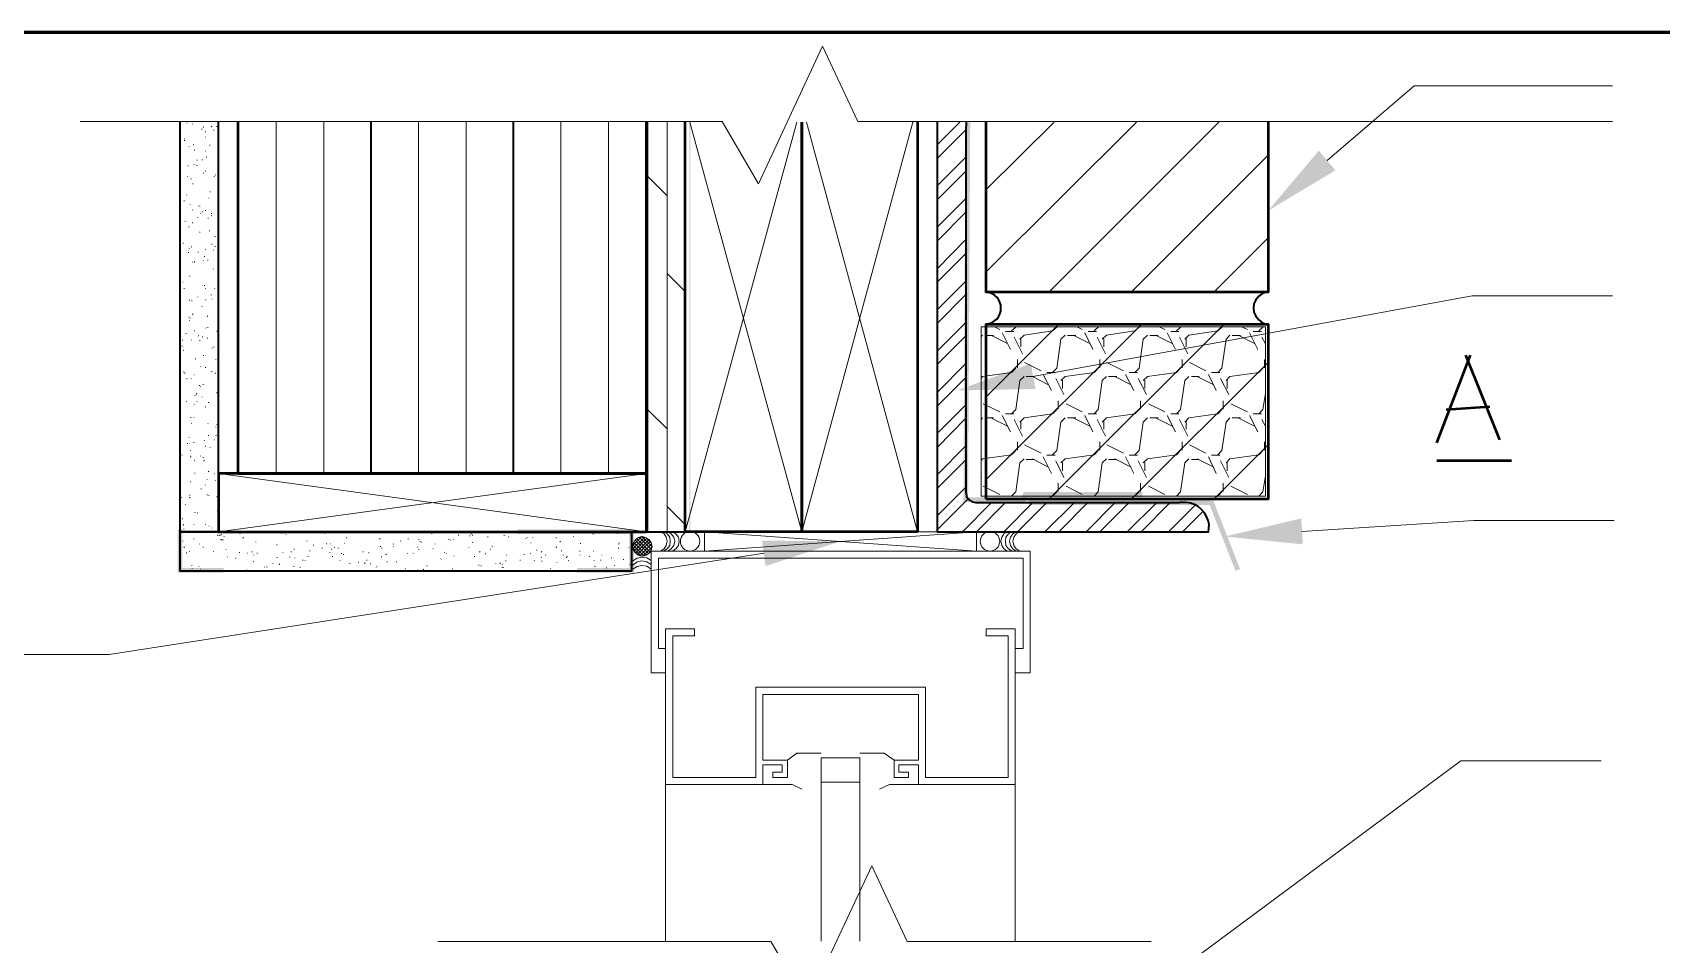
# Model space of a CAD drawing. Header units: inches. Extents: x 5 to 516, y -193 to 129.
# Drawn here: x 34.238 to 37.732, y -165.142 to -163.186 of the extents above; entities that cross this region are included whole.
import ezdxf

# ---------------------------------------------------------------- set-up
doc = ezdxf.new("R2010")
doc.units = ezdxf.units.IN
doc.header["$MEASUREMENT"] = 0
doc.layers.add('PDF7_Geometry', color=7, linetype='Continuous')
doc.layers.add('PDF7_Solid Fills', color=7, linetype='Continuous')

msp = doc.modelspace()

# ---------------------------------------------------------------- hatches: boundary and pattern name
at = {"layer": 'PDF7_Solid Fills', "transparency": 33554559}
for points in [[(35.6468854, -164.2568928), (35.6491077, -164.2568928), (35.6491076, -163.3780038), (35.6468854, -163.3780038)], [(36.2346625, -164.1924502), (36.359107, -164.1824502), (36.2446625, -164.1824502), (36.2491081, -163.3780045), (36.2391074, -163.3780045)], [(36.3668854, -164.1924502), (36.3713299, -164.1824502), (36.3713289, -164.1824484), (36.6179955, -164.1713373), (36.3646622, -164.1713373), (36.3591079, -164.1824484), (36.2346634, -164.1924487)], [(36.3746619, -164.1891144), (36.3746619, -164.1991144), (36.7624398, -164.1991151), (36.7702175, -164.1891144)], [(34.5591078, -164.2513386), (34.5491078, -164.2513386), (34.549107, -164.3446719), (34.6479967, -164.3346719), (34.5591078, -164.3346719)], [(35.5279957, -164.2513386), (35.5179957, -164.2613386), (35.517995, -164.3346704), (35.4057735, -164.3446704), (35.5279957, -164.3446719)]]:
    msp.add_hatch(color=256, dxfattribs=at).paths.add_polyline_path(points)

# ---------------------------------------------------------------- linework, layer by layer
at = {"layer": 'PDF7_Geometry', "lineweight": 60}
msp.add_lwpolyline([(59.9013316, -193.1846724), (59.9013316, -163.1857822), (14.901328, -163.1857822), (14.901328, -193.1846724)], dxfattribs=at)
at = {"layer": 'PDF7_Geometry', "lineweight": 15}
for points in [[(34.3402176, -163.3768946), (35.7168843, -163.3768946), (35.7946622, -163.5102279), (35.93244, -163.2146724), (36.0079955, -163.3768946), (37.6268844, -163.3768946)], [(37.0146631, -163.4602279), (37.2013297, -163.3002279), (37.6268854, -163.3002279)], [(34.5691062, -163.3791145), (34.5691062, -163.3802256)], [(34.5813291, -163.3824488), (34.5813291, -163.3813377)], [(34.6013283, -163.3935595), (34.6013283, -163.3924483)], [(34.6046626, -163.3880053), (34.6046626, -163.3891164)], [(34.6091069, -163.3980037), (34.6091069, -163.3991148)], [(34.6224419, -163.3868931), (34.6213308, -163.3880042)], [(34.6268862, -163.3957816), (34.6268862, -163.3946705)], [(34.6335526, -163.3880053), (34.6335526, -163.3868941)], [(34.7602186, -163.3780045), (34.7602186, -164.1313379)], [(34.8624412, -163.3780045), (34.8624412, -164.1313379)], [(35.0657742, -163.3780045), (35.0657742, -164.1313379)], [(35.1679968, -163.3780045), (35.1679968, -164.1313379)], [(35.3713298, -163.3780045), (35.3713298, -164.1313379)], [(35.4735524, -163.3780045), (35.4735524, -164.1313379)], [(35.5579956, -164.2568928), (35.5579956, -163.3780038)], [(35.5991085, -164.2568928), (35.5991085, -163.3780038)], [(35.8768863, -163.3780045), (35.6379974, -164.2568935)], [(35.6479954, -163.3780045), (35.8879954, -164.2568935)], [(35.8879969, -164.2568928), (36.1257747, -163.3780038)], [(35.8979954, -163.3780045), (36.1357732, -164.2568935)], [(36.1779976, -163.4268937), (36.2268865, -163.3780048)], [(36.1779976, -163.4557814), (36.2402198, -163.3935592)], [(36.2835523, -163.5224476), (36.4291078, -163.3780032)], [(36.2835523, -163.699115), (36.6057745, -163.3780039)], [(36.4179969, -163.74245), (36.7824414, -163.3780055)], [(34.563552, -163.4146708), (34.563552, -163.4135597)], [(34.563552, -163.416893), (34.563552, -163.4180041)], [(34.5735505, -163.4291158), (34.5735505, -163.4302269)], [(34.5835512, -163.4268937), (34.5824401, -163.4268937)], [(34.6091069, -163.4091166), (34.6091069, -163.4102278)], [(34.6179954, -163.4268937), (34.6179954, -163.4280048)], [(34.5857733, -163.4380044), (34.5846622, -163.4380044)], [(34.5846634, -163.4680043), (34.5846634, -163.4691154)], [(34.5902176, -163.4591157), (34.5913287, -163.4602268)], [(34.6024405, -163.4591157), (34.6013294, -163.4591157)], [(34.6091069, -163.4402265), (34.6079957, -163.4402265)], [(34.611329, -163.4524493), (34.611329, -163.4535605)], [(36.1779976, -163.5146713), (36.2402198, -163.4524491)], [(36.5946643, -163.74245), (36.8879976, -163.4491166)], [(34.5546635, -163.4724485), (34.5546635, -163.4735596)], [(34.5713306, -163.4946699), (34.5702195, -163.4946699)], [(34.5713306, -163.4713386), (34.5724417, -163.4713386)], [(34.577997, -163.5002263), (34.577997, -163.4991152)], [(34.5902176, -163.4713386), (34.5902176, -163.4702275)], [(34.6046626, -163.4868935), (34.6046626, -163.4880046)], [(34.6091069, -163.4824493), (34.6091069, -163.4835604)], [(34.6268862, -163.4935599), (34.6279973, -163.494671)], [(34.6313304, -163.4902256), (34.6302193, -163.4913367)], [(35.5991085, -163.5357827), (35.5568863, -163.4935605)], [(36.1779976, -163.5446712), (36.2402198, -163.482449)], [(34.5679963, -163.5346705), (34.5679963, -163.5335594)], [(34.5824413, -163.510227), (34.5813302, -163.510227)], [(34.6191076, -163.5268942), (34.6191076, -163.5280053)], [(34.5624398, -163.5468933), (34.5635509, -163.5468933)], [(34.5757749, -163.5535597), (34.5757749, -163.5546708)], [(34.5802191, -163.5657826), (34.5813303, -163.5668937)], [(34.5946641, -163.5568941), (34.5946641, -163.555783)], [(34.596884, -163.5591162), (34.596884, -163.5580051)], [(34.5991084, -163.5735589), (34.5979973, -163.5735589)], [(34.6024405, -163.5702269), (34.6013294, -163.5702269)], [(34.6091069, -163.5668925), (34.6091069, -163.5680036)], [(34.6157733, -163.5413369), (34.6157733, -163.5402258)], [(34.6213297, -163.5735589), (34.6224408, -163.5735589)], [(36.1779976, -163.6035611), (36.2402198, -163.5413389)], [(36.1779976, -163.6335588), (36.2402198, -163.5702254)], [(34.564662, -163.590226), (34.5657731, -163.5913372)], [(34.5735505, -163.6024489), (34.5724394, -163.6024489)], [(34.5813291, -163.5946703), (34.5813291, -163.5935592)], [(34.5924397, -163.5824497), (34.5924397, -163.5835608)], [(34.6146633, -163.5835597), (34.6146633, -163.5846708)], [(34.6213297, -163.5780032), (34.6224408, -163.5791143)], [(34.5613299, -163.6368931), (34.5613299, -163.6380042)], [(34.596884, -163.6135596), (34.596884, -163.6146707)], [(34.6168855, -163.6113374), (34.6179966, -163.6113374)], [(34.6224419, -163.6391152), (34.6224419, -163.6402263)], [(34.6302182, -163.6235603), (34.6291071, -163.6235603)], [(36.1779976, -163.6924486), (36.2402198, -163.6291153)], [(36.7713294, -163.74245), (36.8879961, -163.6257833)], [(34.5724406, -163.6568923), (34.5724406, -163.6580034)], [(34.5735505, -163.6491159), (34.5735505, -163.650227)], [(34.5791069, -163.6457816), (34.5791069, -163.6446705)], [(34.5813291, -163.6780037), (34.580218, -163.6780037)], [(34.5857733, -163.6768937), (34.5846622, -163.6780048)], [(34.5924397, -163.6568923), (34.5935509, -163.6568923)], [(34.6035527, -163.6746716), (34.6035527, -163.6757827)], [(34.6068847, -163.6657831), (34.6068847, -163.6668942)], [(34.6091069, -163.6513381), (34.6091069, -163.650227)], [(34.6135511, -163.6746716), (34.6135511, -163.6735605)], [(34.6268862, -163.652448), (34.6257751, -163.652448)], [(34.629106, -163.6446717), (34.6302172, -163.6446717)], [(36.1779976, -163.7213386), (36.2402198, -163.6591164)], [(34.5746627, -163.7080036), (34.5757738, -163.7080036)], [(34.625774, -163.6924486), (34.625774, -163.6935597)], [(35.6379969, -163.7413378), (35.599108, -163.7024489)], [(34.5602177, -163.7202264), (34.5602177, -163.7213375)], [(34.5624398, -163.7346714), (34.5635509, -163.7346714)], [(34.6068847, -163.7291149), (34.6068847, -163.7280038)], [(34.6091069, -163.7346714), (34.6091069, -163.7357825)], [(34.6213297, -163.7491164), (34.6213297, -163.7480053)], [(34.6279961, -163.7346714), (34.6279961, -163.7357825)], [(36.1779976, -163.7802262), (36.2402198, -163.718004)], [(36.1779976, -163.8102262), (36.2402198, -163.7468928)], [(34.5746627, -163.7591149), (34.5746627, -163.760226)], [(34.5802191, -163.761337), (34.579108, -163.761337)], [(34.5924397, -163.7535607), (34.5924397, -163.7524495)], [(34.6024405, -163.7724477), (34.6013294, -163.7735588)], [(34.6091069, -163.7591149), (34.610218, -163.7591149)], [(34.6224419, -163.7568927), (34.6224419, -163.7580038)], [(36.3835527, -163.9235594), (37.325775, -163.7502261), (37.6268861, -163.7502261)], [(34.5735505, -163.7957812), (34.5735505, -163.7968923)], [(34.5746627, -163.8035598), (34.5735516, -163.8035598)], [(34.5757749, -163.7991155), (34.5757749, -163.8002266)], [(34.5824413, -163.7891148), (34.5813302, -163.7902259)], [(34.6135511, -163.7935613), (34.61244, -163.7946724)], [(34.6135511, -163.8180047), (34.6135511, -163.8191159)], [(36.1779976, -163.869116), (36.2402198, -163.8068938)], [(36.2835523, -163.9668921), (36.4391078, -163.8113365)], [(36.2835523, -164.1446717), (36.6168856, -163.8113384)], [(36.3013293, -163.8168926), (36.3124404, -163.8224481)], [(36.3379956, -163.8257833), (36.3468845, -163.8180056)], [(36.3468841, -163.8180047), (36.3468841, -163.8168936)], [(36.4179969, -164.1868945), (36.7935525, -163.8113389)], [(36.4257732, -163.8257833), (36.4346621, -163.8180056)], [(36.4779967, -163.8168926), (36.4891078, -163.8224481)], [(36.514663, -163.8257833), (36.5235519, -163.8180056)], [(36.5235515, -163.8180047), (36.5235515, -163.8168936)], [(36.6024406, -163.8257833), (36.6113295, -163.8180056)], [(36.6546641, -163.8168926), (36.6668863, -163.8224481)], [(36.6913304, -163.8257833), (36.7002193, -163.8180056)], [(36.700219, -163.8180047), (36.700219, -163.8168936)], [(36.780218, -163.8257833), (36.7891069, -163.8180056)], [(36.8313293, -163.8168926), (36.8435515, -163.8224481)], [(36.8679956, -163.8257833), (36.8768845, -163.8180056)], [(36.8768864, -163.8180047), (36.8768864, -163.8168936)], [(34.5535513, -163.8457825), (34.5535513, -163.8446714)], [(34.5602177, -163.8457825), (34.5591066, -163.8457825)], [(34.5668864, -163.8313375), (34.5679975, -163.8313375)], [(34.5791069, -163.8446703), (34.5779958, -163.8446703)], [(34.5846634, -163.8257833), (34.5857745, -163.8257833)], [(34.5935519, -163.836894), (34.5935519, -163.8357829)], [(34.596884, -163.8457825), (34.596884, -163.8468936)], [(34.6024405, -163.8380039), (34.6024405, -163.839115)], [(34.6091069, -163.8191147), (34.6091069, -163.8202258)], [(34.6124412, -163.8413383), (34.6135523, -163.8413383)], [(34.6335526, -163.8257833), (34.6346637, -163.8268945)], [(34.6357747, -163.8313375), (34.6368858, -163.8324486)], [(35.5568857, -163.8280032), (35.5546635, -163.8246699)], [(36.1779976, -163.8980038), (36.2402198, -163.8357815)], [(36.2724416, -163.8380039), (36.2757749, -163.8346706)], [(36.2813301, -163.8357818), (36.2991079, -163.8357818)], [(36.293553, -163.8346719), (36.3291085, -163.8524496)], [(36.3179964, -163.8302276), (36.3357742, -163.8657832)], [(36.3246628, -163.8268933), (36.3424406, -163.8268933)], [(36.3435521, -163.8391161), (36.3613299, -163.8746717)], [(36.3557749, -163.8435604), (36.3646638, -163.8346715)], [(36.3579971, -163.8424482), (36.3579971, -163.860226)], [(36.3646635, -163.8346719), (36.4257746, -163.825783)], [(36.4346617, -163.9057824), (36.4435506, -163.8435601)], [(36.4435525, -163.8435604), (36.4524414, -163.8346715)], [(36.4579953, -163.8357818), (36.475773, -163.8357818)], [(36.4702181, -163.8346719), (36.5057737, -163.8524496)], [(36.4946638, -163.8302276), (36.5124416, -163.8657832)], [(36.5024402, -163.8268933), (36.5202179, -163.8268933)], [(36.5213294, -163.8391161), (36.5391072, -163.8746717)], [(36.5324401, -163.8435604), (36.541329, -163.8346715)], [(36.5357744, -163.8424482), (36.5357744, -163.860226)], [(36.5413286, -163.8346719), (36.6024397, -163.825783)], [(36.6113292, -163.9057824), (36.620218, -163.8435601)], [(36.6202177, -163.8435604), (36.6291066, -163.8346715)], [(36.6346627, -163.8357818), (36.6524404, -163.8357818)], [(36.6468855, -163.8346719), (36.6824411, -163.8524496)], [(36.671329, -163.8302276), (36.6891068, -163.8657832)], [(36.6791076, -163.8268933), (36.6968853, -163.8268933)], [(36.6979968, -163.8391161), (36.7157746, -163.8746717)], [(36.7091075, -163.8435604), (36.7179964, -163.8346715)], [(36.7124395, -163.8424482), (36.7124395, -163.860226)], [(36.717996, -163.8346719), (36.7802182, -163.825783)], [(36.7891088, -163.9057824), (36.7979976, -163.8435601)], [(36.7979973, -163.8435604), (36.8057751, -163.8346715)], [(36.8113301, -163.8357818), (36.8291079, -163.8357818)], [(36.8235507, -163.8346719), (36.8591062, -163.8524496)], [(36.8479964, -163.8302276), (36.8657742, -163.8657832)], [(36.855775, -163.8268933), (36.8735528, -163.8268933)], [(36.874662, -163.8391161), (36.8824397, -163.8535606)], [(34.5591078, -163.8591153), (34.5591078, -163.8580042)], [(34.5613299, -163.8668939), (34.562441, -163.868005)], [(34.5879955, -163.8857832), (34.5868844, -163.8857832)], [(34.6046626, -163.8791145), (34.6046626, -163.8780034)], [(34.6235518, -163.8624496), (34.6224407, -163.8624496)], [(34.6268862, -163.8602275), (34.6268862, -163.8613386)], [(34.6313304, -163.8880053), (34.6313304, -163.8868942)], [(36.3502185, -163.8868931), (36.3502185, -163.9046709)], [(36.5268859, -163.8868931), (36.5268859, -163.9046709)], [(36.703551, -163.8868931), (36.703551, -163.9046709)], [(36.8802184, -163.8868931), (36.8802184, -163.9046709)], [(34.5624398, -163.9146709), (34.5624398, -163.9135598)], [(34.564662, -163.9157831), (34.564662, -163.9168942)], [(34.5835512, -163.9202273), (34.5846623, -163.9202273)], [(34.5991084, -163.9013381), (34.5991084, -163.9024492)], [(34.6091069, -163.9035602), (34.6091069, -163.9046713)], [(34.6224419, -163.9124487), (34.6224419, -163.9135599)], [(34.6302182, -163.916893), (34.6302182, -163.9157819)], [(36.1779976, -163.9580036), (36.2402198, -163.8946702)], [(36.2724416, -163.9268937), (36.2757749, -163.9235604)], [(36.2757737, -163.9235594), (36.3379959, -163.9146705)], [(36.3379956, -163.9146709), (36.3468845, -163.905782)], [(36.3557749, -163.9324502), (36.3646638, -163.9235613)], [(36.3657734, -163.8935595), (36.401329, -163.9113373)], [(36.3691077, -163.9235594), (36.3868855, -163.9235594)], [(36.3824405, -163.9235594), (36.416885, -163.9413372)], [(36.405774, -163.9191151), (36.4235518, -163.9535596)], [(36.4135526, -163.9146709), (36.4313304, -163.9146709)], [(36.4257732, -163.9146709), (36.4346621, -163.905782)], [(36.4435525, -163.9324502), (36.4524414, -163.9235613)], [(36.4524411, -163.9235594), (36.5146633, -163.9146705)], [(36.514663, -163.9146709), (36.5235519, -163.905782)], [(36.5324401, -163.9324502), (36.541329, -163.9235613)], [(36.5424408, -163.8935595), (36.5779964, -163.9113373)], [(36.5457729, -163.9235594), (36.5635506, -163.9235594)], [(36.5591079, -163.9235594), (36.5946635, -163.9413372)], [(36.5824414, -163.9191151), (36.6002192, -163.9535596)], [(36.5902178, -163.9146709), (36.6079955, -163.9146709)], [(36.5946643, -164.1868945), (36.8879976, -163.8935611)], [(36.6024406, -163.9146709), (36.6113295, -163.905782)], [(36.6202177, -163.9324502), (36.6291066, -163.9235613)], [(36.6291062, -163.9235594), (36.6913284, -163.9146705)], [(36.6913304, -163.9146709), (36.7002193, -163.905782)], [(36.7091075, -163.9324502), (36.7179964, -163.9235613)], [(36.7191082, -163.8935595), (36.7546638, -163.9113373)], [(36.7235525, -163.9235594), (36.7402191, -163.9235594)], [(36.7357731, -163.9235594), (36.7713286, -163.9413372)], [(36.7602188, -163.9191151), (36.7768854, -163.9535596)], [(36.7668852, -163.9146709), (36.784663, -163.9146709)], [(36.780218, -163.9146709), (36.7891069, -163.905782)], [(36.7979973, -163.9324502), (36.8057751, -163.9235613)], [(36.8057736, -163.9235594), (36.8679958, -163.9146705)], [(36.8679956, -163.9146709), (36.8768845, -163.905782)], [(34.5691062, -163.9280037), (34.5691062, -163.9291148)], [(34.577997, -163.9280037), (34.577997, -163.9268926)], [(34.5957741, -163.9435609), (34.5957741, -163.9424497)], [(34.5979962, -163.9446708), (34.5979962, -163.9457819)], [(34.6035527, -163.9402265), (34.6035527, -163.9413376)], [(34.6335526, -163.9580036), (34.6335526, -163.9591147)], [(36.1779976, -163.9868936), (36.2402198, -163.9246713)], [(36.3468841, -163.9946699), (36.355773, -163.9324477)], [(36.4324419, -163.9280037), (36.4502197, -163.9624481)], [(36.4468846, -163.931338), (36.4468846, -163.9491158)], [(36.5235515, -163.9946699), (36.5324404, -163.9324477)], [(36.609107, -163.9280037), (36.6268848, -163.9624481)], [(36.623552, -163.931338), (36.623552, -163.9491158)], [(36.700219, -163.9946699), (36.7091078, -163.9324477)], [(36.7857744, -163.9280037), (36.8035522, -163.9624481)], [(36.8002194, -163.931338), (36.8002194, -163.9491158)], [(34.5546635, -163.9857814), (34.5546635, -163.9868925)], [(34.5679963, -163.9768928), (34.5679963, -163.9780039)], [(34.5846634, -163.9846714), (34.5846634, -163.9835603)], [(34.5857733, -163.96356), (34.5868845, -163.9646712)], [(34.5902176, -163.960228), (34.5891065, -163.9613391)], [(34.5913298, -163.9768928), (34.5902187, -163.9768928)], [(34.6013283, -163.9680043), (34.6013283, -163.9668932)], [(34.6091069, -163.9880058), (34.6091069, -163.9891169)], [(34.6157733, -163.979115), (34.6146621, -163.979115)], [(36.1779976, -164.0457812), (36.2402198, -163.983559)], [(36.2724416, -163.9613379), (36.2735527, -163.962449)], [(36.2768859, -163.9824493), (36.3124414, -163.999116)], [(36.4379961, -163.9757829), (36.4379961, -163.9935607)], [(36.4546632, -163.9824493), (36.4891076, -163.999116)], [(36.6146635, -163.9757829), (36.6146635, -163.9935607)], [(36.6313306, -163.9824493), (36.6668862, -163.999116)], [(36.7913286, -163.9757829), (36.7913286, -163.9935607)], [(36.8079957, -163.9824493), (36.8435513, -163.999116)], [(36.8768864, -163.9946699), (36.8824419, -163.9602254)], [(34.5546635, -163.9980042), (34.5546635, -163.9968931)], [(34.5546635, -164.0168935), (34.5557746, -164.0168935)], [(34.577997, -164.011337), (34.5768859, -164.011337)], [(34.5791069, -164.0246721), (34.5779958, -164.0246721)], [(34.5835512, -164.011337), (34.5835512, -164.0124481)], [(34.6146633, -164.0246721), (34.6135522, -164.0246721)], [(34.6335526, -164.0268942), (34.6335526, -164.0257831)], [(35.5991085, -164.0357827), (35.5568863, -163.9946716)], [(36.1779976, -164.0757834), (36.2402198, -164.01245)], [(36.2724416, -164.0157835), (36.2757749, -164.0124502)], [(36.2813301, -164.0124492), (36.2991079, -164.0124492)], [(36.293553, -164.0124492), (36.3291085, -164.030227)], [(36.3179964, -164.0068927), (36.3357742, -164.0424483)], [(36.3246628, -164.0035607), (36.3424406, -164.0035607)], [(36.3379956, -164.0035607), (36.3468845, -163.9946718)], [(36.3435521, -164.0157835), (36.3613299, -164.0513391)], [(36.3557749, -164.0213377), (36.3646638, -164.0124488)], [(36.3579971, -164.0191156), (36.3579971, -164.0368934)], [(36.3646635, -164.0124492), (36.4257746, -164.0035603)], [(36.4257732, -164.0035607), (36.4346621, -163.9946718)], [(36.4346617, -164.0824498), (36.4435506, -164.0213386)], [(36.4435525, -164.0213377), (36.4524414, -164.0124488)], [(36.4579953, -164.0124492), (36.475773, -164.0124492)], [(36.4702181, -164.0124492), (36.5057737, -164.030227)], [(36.4946638, -164.0068927), (36.5124416, -164.0424483)], [(36.5024402, -164.0035607), (36.5202179, -164.0035607)], [(36.514663, -164.0035607), (36.5235519, -163.9946718)], [(36.5213294, -164.0157835), (36.5391072, -164.0513391)], [(36.5324401, -164.0213377), (36.541329, -164.0124488)], [(36.5357744, -164.0191156), (36.5357744, -164.0368934)], [(36.5413286, -164.0124492), (36.6024397, -164.0035603)], [(36.6024406, -164.0035607), (36.6113295, -163.9946718)], [(36.6113292, -164.0824498), (36.620218, -164.0213386)], [(36.6202177, -164.0213377), (36.6291066, -164.0124488)], [(36.6346627, -164.0124492), (36.6524404, -164.0124492)], [(36.6468855, -164.0124492), (36.6824411, -164.030227)], [(36.671329, -164.0068927), (36.6891068, -164.0424483)], [(36.6791076, -164.0035607), (36.6968853, -164.0035607)], [(36.6913304, -164.0035607), (36.7002193, -163.9946718)], [(36.6979968, -164.0157835), (36.7157746, -164.0513391)], [(36.7091075, -164.0213377), (36.7179964, -164.0124488)], [(36.7124395, -164.0191156), (36.7124395, -164.0368934)], [(36.717996, -164.0124492), (36.7802182, -164.0035603)], [(36.780218, -164.0035607), (36.7891069, -163.9946718)], [(36.7891088, -164.0824498), (36.7979976, -164.0213386)], [(36.7979973, -164.0213377), (36.8057751, -164.0124488)], [(36.8113301, -164.0124492), (36.8291079, -164.0124492)], [(36.8235507, -164.0124492), (36.8591062, -164.030227)], [(36.8479964, -164.0068927), (36.8657742, -164.0424483)], [(36.855775, -164.0035607), (36.8735528, -164.0035607)], [(36.8679956, -164.0035607), (36.8768845, -163.9946718)], [(36.874662, -164.0157835), (36.8824397, -164.030228)], [(34.5735505, -164.0535598), (34.5735505, -164.0546709)], [(34.6057748, -164.0602262), (34.6068859, -164.0613373)], [(34.6157733, -164.0502255), (34.6146621, -164.0502255)], [(34.6279961, -164.0591162), (34.6291072, -164.0591162)], [(34.6324404, -164.0491155), (34.6313293, -164.0502266)], [(34.6313304, -164.0313385), (34.6313304, -164.0324496)], [(34.5591078, -164.0913383), (34.5579966, -164.0924494)], [(34.5702184, -164.0668926), (34.5702184, -164.0680037)], [(34.5768848, -164.0946704), (34.5757737, -164.0946704)], [(34.5757749, -164.0813376), (34.576886, -164.0824487)], [(34.577997, -164.0957825), (34.5768859, -164.0968937)], [(34.5835512, -164.0646704), (34.5835512, -164.0657815)], [(34.5979962, -164.0946704), (34.5979962, -164.0935592)], [(34.6035527, -164.0980047), (34.6035527, -164.0968936)], [(34.6091069, -164.072449), (34.6091069, -164.0735601)], [(34.6191076, -164.0757834), (34.6191076, -164.0768945)], [(36.1779976, -164.134671), (36.2402198, -164.0713376)], [(36.2757737, -164.1002268), (36.3379959, -164.0913379)], [(36.3379956, -164.0913383), (36.3468845, -164.0824494)], [(36.3502185, -164.0635605), (36.3502185, -164.0813383)], [(36.3657734, -164.0702269), (36.401329, -164.0880047)], [(36.405774, -164.0957825), (36.4235518, -164.1313381)], [(36.4135526, -164.0924482), (36.4313304, -164.0924482)], [(36.4257732, -164.0913383), (36.4346621, -164.0824494)], [(36.4524411, -164.1002268), (36.5146633, -164.0913379)], [(36.514663, -164.0913383), (36.5235519, -164.0824494)], [(36.5268859, -164.0635605), (36.5268859, -164.0813383)], [(36.5424408, -164.0702269), (36.5779964, -164.0880047)], [(36.5824414, -164.0957825), (36.6002192, -164.1313381)], [(36.5902178, -164.0924482), (36.6079955, -164.0924482)], [(36.6024406, -164.0913383), (36.6113295, -164.0824494)], [(36.6291062, -164.1002268), (36.6913284, -164.0913379)], [(36.6913304, -164.0913383), (36.7002193, -164.0824494)], [(36.703551, -164.0635605), (36.703551, -164.0813383)], [(36.7191082, -164.0702269), (36.7546638, -164.0880047)], [(36.7602188, -164.0957825), (36.7768854, -164.1313381)], [(36.7668852, -164.0924482), (36.784663, -164.0924482)], [(36.7713294, -164.1868945), (36.8879961, -164.0702278)], [(36.780218, -164.0913383), (36.7891069, -164.0824494)], [(36.8057736, -164.1002268), (36.8679958, -164.0913379)], [(36.8679956, -164.0913383), (36.8768845, -164.0824494)], [(36.8802184, -164.0635605), (36.8802184, -164.0813383)], [(34.5857733, -164.1035611), (34.5846622, -164.1046723)], [(34.5857733, -164.1302267), (34.5857733, -164.1313378)], [(34.6035527, -164.1046711), (34.6046638, -164.1046711)], [(34.6068847, -164.1035611), (34.6057736, -164.1035611)], [(34.6146633, -164.1268947), (34.6157744, -164.1280058)], [(34.629106, -164.1324489), (34.6279949, -164.1324489)], [(35.5546636, -164.2568928), (34.6368857, -164.1313372)], [(35.5546636, -164.1313389), (34.6368857, -164.2568945)], [(36.1779976, -164.163561), (36.2402198, -164.1013387)], [(36.2724416, -164.1035611), (36.2757749, -164.1002278)], [(36.3468841, -164.1713373), (36.355773, -164.1091151)], [(36.3557749, -164.1091153), (36.3646638, -164.1002264)], [(36.3691077, -164.1013367), (36.3868855, -164.1013367)], [(36.3824405, -164.1002268), (36.416885, -164.1180046)], [(36.4324419, -164.1046711), (36.4502197, -164.1402266)], [(36.4435525, -164.1091153), (36.4524414, -164.1002264)], [(36.4468846, -164.1080054), (36.4468846, -164.1257832)], [(36.5235515, -164.1713373), (36.5324404, -164.1091151)], [(36.5324401, -164.1091153), (36.541329, -164.1002264)], [(36.5457729, -164.1013367), (36.5635506, -164.1013367)], [(36.5591079, -164.1002268), (36.5946635, -164.1180046)], [(36.609107, -164.1046711), (36.6268848, -164.1402266)], [(36.6202177, -164.1091153), (36.6291066, -164.1002264)], [(36.623552, -164.1080054), (36.623552, -164.1257832)], [(36.700219, -164.1713373), (36.7091078, -164.1091151)], [(36.7091075, -164.1091153), (36.7179964, -164.1002264)], [(36.7235525, -164.1013367), (36.7402191, -164.1013367)], [(36.7357731, -164.1002268), (36.7713286, -164.1180046)], [(36.7857744, -164.1046711), (36.8035522, -164.1402266)], [(36.7979973, -164.1091153), (36.8057751, -164.1002264)], [(36.8002194, -164.1080054), (36.8002194, -164.1257832)], [(34.5546635, -164.1502259), (34.5546635, -164.151337)], [(34.5768848, -164.149116), (34.5768848, -164.1502271)], [(34.6002183, -164.1646709), (34.5991072, -164.1646709)], [(34.6091069, -164.1568923), (34.6091069, -164.1557812)], [(34.6124412, -164.1435595), (34.6124412, -164.1446706)], [(34.6302182, -164.1457816), (34.6302182, -164.1468928)], [(34.6368846, -164.1657831), (34.6368846, -164.164672)], [(36.1779976, -164.2224486), (36.2402198, -164.1602264)], [(36.2724416, -164.1380053), (36.2735527, -164.1402275)], [(36.2768859, -164.1591167), (36.3124414, -164.1768945)], [(36.4379961, -164.152448), (36.4379961, -164.1702258)], [(36.4546632, -164.1591167), (36.4891076, -164.1768945)], [(36.6146635, -164.152448), (36.6146635, -164.1702258)], [(36.6313306, -164.1591167), (36.6668862, -164.1768945)], [(36.7913286, -164.152448), (36.7913286, -164.1702258)], [(36.8079957, -164.1591167), (36.8435513, -164.1768945)], [(36.8768864, -164.1713373), (36.8824419, -164.1368928)], [(34.5568856, -164.1824502), (34.5568856, -164.1835613)], [(34.5657742, -164.1991151), (34.5657742, -164.198004)], [(34.5746627, -164.1824502), (34.5757738, -164.1835613)], [(34.5757749, -164.1780037), (34.5746638, -164.1780037)], [(34.6124412, -164.1768938), (34.6124412, -164.1780049)], [(34.6157733, -164.1780037), (34.6168844, -164.1791148)], [(34.6346625, -164.181338), (34.6335514, -164.1824491)], [(35.6379969, -164.2413378), (35.599108, -164.202449)], [(35.6791075, -164.2568928), (36.2624409, -164.2568928), (35.6791075, -164.2980039), (35.6791075, -164.2568928), (36.2624409, -164.2980039), (36.2624409, -164.2568928), (36.3246631, -164.1935594)], [(36.1779976, -164.2524485), (36.2446643, -164.1857818)], [(36.232441, -164.2568928), (36.2946632, -164.1935594)], [(36.3213308, -164.2568928), (36.383553, -164.1935594)], [(36.3379956, -164.1802258), (36.3468845, -164.1713369)], [(36.3502185, -164.2568928), (36.4135518, -164.1935594)], [(36.4091084, -164.2568928), (36.4724417, -164.1935594)], [(36.4235511, -164.1802258), (36.4257733, -164.1802258)], [(36.4257732, -164.1802258), (36.4346621, -164.1713369)], [(36.4391083, -164.2568928), (36.5013305, -164.1935594)], [(36.4979959, -164.2568928), (36.5602181, -164.1935594)], [(36.514663, -164.1802258), (36.5235519, -164.1713369)], [(36.5268859, -164.2568928), (36.5902192, -164.1935594)], [(36.5857735, -164.2568928), (36.6491068, -164.1935594)], [(36.6013284, -164.1802258), (36.6024395, -164.1802258)], [(36.6024406, -164.1802258), (36.6113295, -164.1713369)], [(36.6157734, -164.2568928), (36.6779956, -164.1935594)], [(36.6746633, -164.2568928), (36.7324411, -164.199115)], [(36.6913304, -164.1802258), (36.7002193, -164.1713369)], [(36.7779958, -164.1802258), (36.7802181, -164.1802258)], [(36.780218, -164.1802258), (36.7891069, -164.1713369)], [(36.8679956, -164.1802258), (36.8768845, -164.1713369)], [(34.5557734, -164.210228), (34.5546623, -164.2113391)], [(34.5602177, -164.229115), (34.5591066, -164.229115)], [(34.5868855, -164.2146723), (34.5857744, -164.2157834)], [(34.5924397, -164.2157822), (34.5913286, -164.2168933)], [(34.6346625, -164.2124479), (34.6346625, -164.2113368)], [(36.7046632, -164.2568928), (36.7491077, -164.2124483)], [(36.9602197, -164.2557828), (37.3291086, -164.2324495), (37.6302198, -164.2324495)], [(34.5613299, -164.2413378), (34.562441, -164.242449)], [(34.5624398, -164.2513386), (34.5624398, -164.2502275)], [(34.5846634, -164.2713378), (34.5835523, -164.2724489)], [(34.5846634, -164.2413378), (34.5846634, -164.2402267)], [(34.5879955, -164.258005), (34.5879955, -164.2568939)], [(34.5913298, -164.2568928), (34.5913298, -164.2557817)], [(34.6091069, -164.2402256), (34.6091069, -164.2413368)], [(34.6157733, -164.2446699), (34.6168844, -164.2446699)], [(34.6224419, -164.2480042), (34.6224419, -164.2491153)], [(34.6357747, -164.2635592), (34.6346636, -164.2646703)], [(34.6391068, -164.2646714), (34.6379957, -164.2646714)], [(34.6413289, -164.2635592), (34.6402178, -164.2646703)], [(34.6424411, -164.2624492), (34.6435522, -164.2635603)], [(34.6491075, -164.2657836), (34.6479964, -164.2668947)], [(34.672441, -164.258005), (34.6713299, -164.258005)], [(34.6835517, -164.261337), (34.6824406, -164.261337)], [(34.6891081, -164.2691156), (34.6902192, -164.2702267)], [(34.7568843, -164.258005), (34.7557732, -164.258005)], [(34.7713293, -164.2602271), (34.7713293, -164.259116)], [(34.78133, -164.2624492), (34.78133, -164.2635603)], [(34.8413298, -164.258005), (34.8402187, -164.258005)], [(34.8646633, -164.2602271), (34.8646633, -164.259116)], [(34.9113304, -164.2691156), (34.9113304, -164.2702267)], [(34.9246632, -164.258005), (34.9246632, -164.2568939)], [(34.9824409, -164.2713378), (34.983552, -164.2724489)], [(35.0091064, -164.258005), (35.0091064, -164.2568939)], [(35.0435529, -164.2713378), (35.0435529, -164.2724489)], [(35.0591078, -164.2568928), (35.0591078, -164.2580039)], [(35.093552, -164.258005), (35.0924409, -164.258005)], [(35.0946642, -164.261337), (35.0946642, -164.2602259)], [(35.125774, -164.2568928), (35.125774, -164.2580039)], [(35.1413289, -164.2724477), (35.1413289, -164.2735588)], [(35.1502197, -164.2591149), (35.1491086, -164.2591149)], [(35.1513297, -164.2635592), (35.1513297, -164.2646703)], [(35.1757731, -164.2657836), (35.1757731, -164.2646724)], [(35.1779975, -164.258005), (35.1768864, -164.258005)], [(35.1791074, -164.261337), (35.1779963, -164.261337)], [(35.1813296, -164.2646714), (35.1813296, -164.2635602)], [(35.2146638, -164.2668935), (35.2146638, -164.2680046)], [(35.249108, -164.2646714), (35.2502191, -164.2646714)], [(35.2591065, -164.2668935), (35.2579953, -164.2680046)], [(35.2624408, -164.258005), (35.2613297, -164.258005)], [(35.2957728, -164.2713378), (35.2957728, -164.2702266)], [(35.2991071, -164.2691156), (35.2991071, -164.2680045)], [(35.31133, -164.2691156), (35.31133, -164.2680045)], [(35.3457741, -164.258005), (35.3457741, -164.2568939)], [(35.3613291, -164.2691156), (35.3613291, -164.2702267)], [(35.3991076, -164.2668935), (35.3979964, -164.2668935)], [(35.4024396, -164.258005), (35.4024396, -164.2591161)], [(35.4168846, -164.258005), (35.4157735, -164.2591161)], [(35.4302174, -164.258005), (35.4291063, -164.258005)], [(35.4402181, -164.261337), (35.4402181, -164.2624481)], [(35.4924416, -164.2591149), (35.4913305, -164.260226)], [(35.5146629, -164.258005), (35.5135518, -164.258005)], [(35.5213293, -164.2646714), (35.5213293, -164.2635602)], [(35.5668851, -164.2891157), (35.5446629, -164.2668935), (35.5246629, -164.2868935)], [(35.5513292, -164.2680034), (35.5257737, -164.293559)], [(35.5557735, -164.2702278), (35.5279957, -164.2980056)], [(35.5335522, -164.2713378), (35.5624411, -164.3002266)], [(35.5391087, -164.2680034), (35.5657753, -164.2946701)], [(35.5535514, -164.2691156), (35.5646625, -164.2802267)], [(35.5846635, -164.2980056), (35.5924413, -164.2935612), (35.5968857, -164.2857834), (35.5991079, -164.2768945), (35.5968857, -164.2680056), (35.5924413, -164.2613389), (35.5846635, -164.2568945)], [(35.5913299, -164.2980056), (35.5991077, -164.2935612), (35.6046632, -164.2857834), (35.6057743, -164.2768945), (35.6046632, -164.2680056), (35.5991077, -164.2613389), (35.5913299, -164.2568945)], [(35.6002184, -164.2980056), (35.6079962, -164.2935612), (35.6135517, -164.2857834), (35.615774, -164.2768945), (35.6135517, -164.2680056), (35.6079962, -164.2613389), (35.6002184, -164.2568945)], [(35.6102191, -164.2980056), (35.6179969, -164.2935612), (35.6235525, -164.2857834), (35.6246636, -164.2768945), (35.6235525, -164.2680056), (35.6179969, -164.2613389), (35.6102191, -164.2568945)], [(36.0357744, -164.2568928), (36.1191077, -164.2568928)], [(36.3291071, -164.2568928), (36.3213293, -164.2613372), (36.3168849, -164.2680039), (36.3146626, -164.2768928), (36.3168849, -164.2857817), (36.3213293, -164.2935594), (36.3291071, -164.2980039)], [(36.3391078, -164.2568928), (36.33133, -164.2613372), (36.3257745, -164.2680039), (36.3246634, -164.2768928), (36.3257745, -164.2857817), (36.33133, -164.2935594), (36.3391078, -164.2980039)], [(36.3479963, -164.2568928), (36.3402186, -164.2613372), (36.3357741, -164.2680039), (36.3335519, -164.2768928), (36.3357741, -164.2857817), (36.3402186, -164.2935594), (36.3479963, -164.2980039)], [(36.3557749, -164.2568928), (36.3479972, -164.2613372), (36.3424416, -164.2680039), (36.3402194, -164.2768928), (36.3424416, -164.2857817), (36.3479972, -164.2935594), (36.3557749, -164.2980039)], [(35.8068857, -164.3024499), (34.4024412, -164.5202277), (34.0768856, -164.5202277)], [(34.5557734, -164.2791163), (34.5546623, -164.2791163)], [(34.5602177, -164.2768942), (34.5613288, -164.2768942)], [(34.5624398, -164.2891148), (34.5635509, -164.2902259)], [(34.5679963, -164.3013377), (34.5679963, -164.3024488)], [(34.5735505, -164.2991155), (34.5746616, -164.2991155)], [(34.5957741, -164.2835606), (34.5957741, -164.2824495)], [(34.6035527, -164.290227), (34.6035527, -164.2891159)], [(34.625774, -164.2980056), (34.625774, -164.2991167)], [(34.640219, -164.2735599), (34.6413301, -164.2735599)], [(34.6446632, -164.2735599), (34.6435521, -164.274671)], [(34.6457732, -164.2735599), (34.6468843, -164.274671)], [(34.6524396, -164.2946713), (34.6535507, -164.2946713)], [(34.6813295, -164.3013377), (34.6824407, -164.3013377)], [(34.6991066, -164.3024499), (34.6979955, -164.3024499)], [(34.7091073, -164.2991155), (34.7091073, -164.3002266)], [(34.7124394, -164.3057819), (34.7124394, -164.306893)], [(34.7168859, -164.2791163), (34.7168859, -164.2780052)], [(34.719108, -164.3024499), (34.7202192, -164.3024499)], [(34.7624407, -164.2846705), (34.7613296, -164.2846705)], [(34.7746636, -164.3013377), (34.7746636, -164.3002266)], [(34.7924407, -164.3002255), (34.7924407, -164.2991144)], [(34.7991071, -164.2935613), (34.7991071, -164.2946724)], [(34.8268848, -164.275782), (34.8257737, -164.2768931)], [(34.8324413, -164.2968934), (34.8324413, -164.2980045)], [(34.8402176, -164.2846705), (34.8402176, -164.2857817)], [(34.8591069, -164.2913369), (34.8591069, -164.2924481)], [(34.8691076, -164.2824484), (34.8679965, -164.2824484)], [(34.875774, -164.3002255), (34.875774, -164.3013366)], [(34.8768862, -164.2824484), (34.8779973, -164.2824484)], [(34.8791061, -164.2946713), (34.8791061, -164.2935602)], [(34.8857747, -164.290227), (34.8846636, -164.2913381)], [(34.8935511, -164.2924491), (34.8935511, -164.291338)], [(34.9013296, -164.3035598), (34.9002185, -164.3035598)], [(34.904664, -164.304672), (34.904664, -164.3057831)], [(34.9068838, -164.2813385), (34.907995, -164.2813385)], [(34.9468845, -164.2991155), (34.9468845, -164.3002266)], [(34.9591073, -164.3013377), (34.9591073, -164.3024488)], [(34.984663, -164.2880049), (34.9835519, -164.2880049)], [(34.9868851, -164.2913369), (34.9868851, -164.2924481)], [(34.9968858, -164.304672), (34.9957747, -164.3057831)], [(35.0124408, -164.2880049), (35.0113297, -164.2880049)], [(35.0113308, -164.2824484), (35.0124419, -164.2835595)], [(35.0268858, -164.275782), (35.0279969, -164.2768931)], [(35.0424407, -164.3024499), (35.0424407, -164.303561)], [(35.0546635, -164.3035598), (35.0546635, -164.3024487)], [(35.064662, -164.2891148), (35.0635509, -164.2902259)], [(35.0657742, -164.2946713), (35.0668853, -164.2946713)], [(35.0668864, -164.2735599), (35.0657753, -164.2735599)], [(35.0691063, -164.2768942), (35.0691063, -164.2780053)], [(35.0724406, -164.2791163), (35.0713295, -164.2791163)], [(35.096884, -164.2935613), (35.096884, -164.2924502)], [(35.1013283, -164.2824484), (35.1013283, -164.2835595)], [(35.122442, -164.3002255), (35.1213308, -164.3013366)], [(35.125774, -164.3035598), (35.125774, -164.3024487)], [(35.1302183, -164.2735599), (35.1313294, -164.2735599)], [(35.1346625, -164.2746721), (35.1335514, -164.2746721)], [(35.1424411, -164.3080041), (35.1424411, -164.3091152)], [(35.173551, -164.290227), (35.1746621, -164.290227)], [(35.1824418, -164.2791163), (35.1813307, -164.2802275)], [(35.1979967, -164.2991155), (35.1968856, -164.3002266)], [(35.2091074, -164.3035598), (35.2091074, -164.3046709)], [(35.220218, -164.2946713), (35.220218, -164.2935602)], [(35.2235523, -164.2880049), (35.2235523, -164.2868938)], [(35.2535523, -164.3068941), (35.2546634, -164.3068941)], [(35.2924407, -164.304672), (35.2924407, -164.3057831)], [(35.3057735, -164.3024499), (35.3057735, -164.303561)], [(35.3068857, -164.2802263), (35.3068857, -164.2813374)], [(35.3202185, -164.2957812), (35.3191074, -164.2957812)], [(35.329107, -164.2991155), (35.3302181, -164.3002266)], [(35.3379955, -164.3057819), (35.3391066, -164.306893)], [(35.3613291, -164.2891148), (35.3624402, -164.2902259)], [(35.3691076, -164.2768942), (35.3702188, -164.2780053)], [(35.372442, -164.2980056), (35.372442, -164.2968945)], [(35.375774, -164.3057819), (35.375774, -164.306893)], [(35.4124403, -164.2980056), (35.4113292, -164.2980056)], [(35.4124403, -164.3057819), (35.4124403, -164.306893)], [(35.4135525, -164.2813385), (35.4135525, -164.2824496)], [(35.4402181, -164.2980056), (35.4413292, -164.2980056)], [(35.4591074, -164.3068941), (35.4591074, -164.305783)], [(35.4957737, -164.2824484), (35.4946626, -164.2835595)], [(35.4946638, -164.2924491), (35.4946638, -164.291338)], [(35.4968859, -164.2813385), (35.4968859, -164.2802274)], [(35.5168851, -164.290227), (35.5168851, -164.2913381)], [(35.5268864, -164.2802271), (35.5246642, -164.2880049), (35.5268864, -164.2957827)], [(35.5257736, -164.2846705), (35.5491069, -164.3080039)], [(35.5257736, -164.2913369), (35.5424403, -164.3080036)], [(35.5268858, -164.2791163), (35.5546636, -164.3068941)], [(35.5302179, -164.2746721), (35.5591068, -164.303561)], [(35.5602178, -164.2735599), (35.5313289, -164.3024488)], [(35.5635521, -164.2768942), (35.5346632, -164.3057831)], [(35.5657742, -164.2824484), (35.5402187, -164.308004)], [(35.5668864, -164.2891148), (35.5468864, -164.3091148)], [(35.5624399, -164.3002255), (35.5579955, -164.3046699)], [(35.5602198, -164.3024493), (35.5646642, -164.2957827), (35.5668864, -164.2880049), (35.5646642, -164.2802271), (35.5602198, -164.2735604)], [(35.564662, -164.5591163), (35.564662, -164.2980051)], [(35.564662, -164.2980056), (36.3779954, -164.2980056)], [(35.6791075, -164.2980056), (36.2624409, -164.2980056)], [(36.3779963, -164.5591163), (36.3779963, -164.2980051)], [(34.5802191, -164.3280033), (34.579108, -164.3291144)], [(34.5802191, -164.3346719), (34.5802191, -164.335783)], [(34.5946641, -164.3302276), (34.5946641, -164.3313388)], [(34.5991084, -164.336894), (34.5979973, -164.336894)], [(34.6557739, -164.3102262), (34.6557739, -164.3113373)], [(34.6746631, -164.3124483), (34.673552, -164.3135594)], [(34.6979967, -164.338004), (34.6968855, -164.3391151)], [(34.7113295, -164.3391162), (34.7102183, -164.3402273)], [(34.7124394, -164.3202269), (34.7113283, -164.321338)], [(34.7357729, -164.3324498), (34.7346618, -164.3324498)], [(34.7402172, -164.3324498), (34.7402172, -164.3313387)], [(34.7535522, -164.3246712), (34.7535522, -164.3257823)], [(34.7624407, -164.3113384), (34.7624407, -164.3124495)], [(34.766885, -164.3257834), (34.7679961, -164.3268945)], [(34.7902185, -164.3113384), (34.7891074, -164.3113384)], [(34.7979971, -164.3313376), (34.7991082, -164.3313376)], [(34.8002193, -164.3124483), (34.8002193, -164.3135594)], [(34.8124398, -164.3324498), (34.8113287, -164.3335609)], [(34.8179963, -164.3180048), (34.8179963, -164.3168937)], [(34.8224406, -164.3180048), (34.8224406, -164.3191159)], [(34.829107, -164.3102262), (34.829107, -164.3091151)], [(34.8813305, -164.3091163), (34.8813305, -164.3102274)], [(34.8979953, -164.3180048), (34.8979953, -164.3191159)], [(34.9179968, -164.3246712), (34.9191079, -164.3246712)], [(34.936886, -164.3213391), (34.936886, -164.3224502)], [(34.9502188, -164.323559), (34.9513299, -164.3246701)], [(34.9546631, -164.3168926), (34.9546631, -164.3180037)], [(34.9635516, -164.3246712), (34.9624405, -164.3257823)], [(34.9757745, -164.3313376), (34.9746633, -164.3324487)], [(34.9857729, -164.3102262), (34.986884, -164.3102262)], [(34.999108, -164.3213391), (34.9979969, -164.3213391)], [(35.017995, -164.3213391), (35.0191061, -164.3213391)], [(35.0368842, -164.3357818), (35.0379953, -164.336893)], [(35.0446628, -164.3402261), (35.0446628, -164.339115)], [(35.064662, -164.3391162), (35.0657731, -164.3391162)], [(35.0757749, -164.336894), (35.076886, -164.3380052)], [(35.0835513, -164.3302276), (35.0835513, -164.3291165)], [(35.1146634, -164.3146705), (35.1135522, -164.3157816)], [(35.1379969, -164.336894), (35.139108, -164.336894)], [(35.1857738, -164.3091163), (35.1857738, -164.3102274)], [(35.1946624, -164.3280033), (35.1957735, -164.3280033)], [(35.2002188, -164.3302276), (35.2002188, -164.3291165)], [(35.2313287, -164.3257834), (35.2313287, -164.3246723)], [(35.2413294, -164.323559), (35.2402183, -164.3246701)], [(35.2457737, -164.3335597), (35.2446626, -164.3335597)], [(35.2468859, -164.3268933), (35.2457748, -164.3268933)], [(35.2479958, -164.3335597), (35.2479958, -164.3324486)], [(35.2524401, -164.3191147), (35.2535512, -164.3191147)], [(35.2835522, -164.3168926), (35.2835522, -164.3180037)], [(35.3135521, -164.3180048), (35.3146632, -164.3191159)], [(35.329107, -164.3124483), (35.329107, -164.3113372)], [(35.3302192, -164.3191147), (35.3302192, -164.3202258)], [(35.3491085, -164.3357818), (35.3491085, -164.3346707)], [(35.3624412, -164.323559), (35.3624412, -164.3224479)], [(35.3835526, -164.3113384), (35.3835526, -164.3124495)], [(35.3846626, -164.3091163), (35.3846626, -164.3102274)], [(35.3879969, -164.3180048), (35.3868858, -164.3191159)], [(35.4324418, -164.3091163), (35.4335529, -164.3102274)], [(35.4424403, -164.3191147), (35.4424403, -164.3180036)], [(35.4435525, -164.3313376), (35.4446636, -164.3313376)], [(35.4568852, -164.3180048), (35.4568852, -164.3168937)], [(35.4635516, -164.3391162), (35.4624405, -164.3391162)], [(35.4691081, -164.3335597), (35.4691081, -164.3346708)], [(35.4802188, -164.3124483), (35.4791077, -164.3135594)], [(35.4868852, -164.3280033), (35.485774, -164.3291144)], [(35.5057744, -164.3157827), (35.5057744, -164.3168938)], [(35.5191072, -164.3268933), (35.5202183, -164.3268933)], [(35.564662, -164.3180048), (35.5557732, -164.3124492), (35.544662, -164.3113381), (35.534662, -164.3135603), (35.5257731, -164.3191159)], [(35.564662, -164.3268933), (35.5557732, -164.3213378), (35.544662, -164.3191155), (35.534662, -164.3213378), (35.5257731, -164.3280044)], [(35.564662, -164.336894), (35.5557732, -164.3302274), (35.544662, -164.3291163), (35.534662, -164.3313385), (35.5257731, -164.336894)], [(35.5957741, -164.5068928), (35.5802186, -164.5068928), (35.5802186, -164.3135594)], [(35.5802192, -164.3135605), (36.3624415, -164.3135605)], [(36.3457742, -164.5068928), (36.3624409, -164.5068928), (36.3624409, -164.3135594)], [(35.5957741, -164.4646723), (35.6579964, -164.4646723)], [(35.8668856, -164.7991156), (35.5957744, -164.7991156), (35.5957744, -164.4646711)], [(35.7891069, -164.7835605), (35.6113291, -164.7835605), (35.6113291, -164.4802272), (35.6579957, -164.4802272)], [(35.6579961, -164.4802272), (35.6579961, -164.4646716)], [(36.0757742, -164.7991156), (36.3457742, -164.7991156), (36.3457742, -164.4646711)], [(36.1535519, -164.5902273), (36.1535519, -164.7835607), (36.3302186, -164.7835607), (36.3302186, -164.4802273)], [(36.3457742, -164.4646723), (36.283552, -164.4646723), (36.283552, -164.4802278)], [(36.2835523, -164.4802272), (36.3302189, -164.4802272)], [(35.5957741, -164.5591163), (35.564663, -164.5591163)], [(36.3457742, -164.5591163), (36.3779964, -164.5591163)], [(35.7891087, -164.5902261), (36.1535531, -164.5902261)], [(35.7891087, -164.7835607), (35.7891087, -164.5902273)], [(35.8046636, -164.6057811), (36.137997, -164.6057811)], [(35.8046636, -164.7468943), (35.8046636, -164.6057832)], [(36.0857747, -164.783561), (36.0857747, -164.7468943), (36.137997, -164.7468943), (36.137997, -164.6057832)], [(35.6724411, -165.9568938), (37.3013301, -164.7480048), (37.6024413, -164.7480048)], [(35.8568848, -164.7835607), (35.8568848, -164.746894), (35.8046626, -164.746894)], [(35.8257742, -164.7835588), (35.8257742, -164.7724477), (35.8457742, -164.7724477), (35.8457742, -164.7568922), (35.8046631, -164.7568922)], [(35.8046636, -164.7991156), (35.8046636, -164.7568933)], [(35.8568863, -164.7468927), (35.8768863, -164.7313372), (35.9291085, -164.7313372)], [(35.9291075, -165.1346711), (35.9291075, -164.7413377)], [(36.0124408, -165.1346712), (36.0124408, -164.7413379), (35.9291075, -164.7413379), (36.0124408, -164.7413379)], [(36.0124408, -164.7313372), (36.0646631, -164.7313372)], [(36.0646621, -164.7313372), (36.0857732, -164.7468927)], [(36.137997, -164.7568928), (36.0957747, -164.7568928), (36.0957747, -164.7724484)], [(36.137997, -164.7991156), (36.137997, -164.7568933)], [(35.825775, -164.7835607), (35.8568861, -164.7835607)], [(35.9291075, -164.7935614), (36.0124408, -164.7935614)], [(36.0857745, -164.7835607), (36.1168856, -164.7835607), (36.1168856, -164.7724495), (36.0957745, -164.7724495)], [(35.5957741, -165.1346711), (35.5957741, -164.7991155)], [(35.8879969, -164.8091163), (35.8668858, -164.7991163)], [(36.0546636, -164.8091163), (36.0757747, -164.7991163)], [(36.3457742, -165.1346711), (36.3457742, -164.7991155)], [(35.1068848, -165.1357833), (35.8213293, -165.1357833), (35.9002182, -165.2680055), (36.0379959, -164.973561), (36.1135515, -165.1357833), (36.6368849, -165.1357833)]]:
    msp.add_lwpolyline(points, dxfattribs=at)
at = {"layer": 'PDF7_Geometry', "lineweight": 35}
for points in [[(34.5535513, -164.2568928), (34.6368846, -164.2568928), (34.6368846, -163.3780038)], [(34.5535513, -163.3780045), (34.5535513, -164.2568935)], [(34.9635516, -163.3780045), (34.9635516, -164.1313379)], [(35.2691072, -163.3780045), (35.2691072, -164.1313379)], [(35.5546636, -163.3780045), (35.5546636, -164.2568935), (35.6379969, -164.2568935), (35.6379969, -163.3780045)], [(36.1779965, -163.3780038), (36.1779965, -164.2568928), (36.7602188, -164.2568928), (36.7613299, -164.2413372)], [(36.2402173, -164.1735606), (36.2402173, -163.3946717), (36.2413284, -163.3802272), (36.2402173, -163.378005)], [(36.887997, -163.74245), (36.8768859, -163.7446722)], [(36.8768859, -163.8091167), (36.887997, -163.8113389)], [(36.2402173, -164.1735594), (36.2413284, -164.1813372), (36.246884, -164.1880039), (36.2535506, -164.1924483), (36.2613284, -164.1935594), (36.6979951, -164.1935594)], [(36.712441, -164.1935594), (36.6979965, -164.1935594)]]:
    msp.add_lwpolyline(points, dxfattribs=at)
at = {"layer": 'PDF7_Geometry', "lineweight": 50}
for points in [[(34.6791074, -164.1313389), (34.6791074, -163.3780055)], [(34.679108, -164.1313379), (35.5546636, -164.1313379), (35.5546636, -163.3780045), (35.5546636, -163.4735601)], [(35.8879969, -163.3780045), (35.8879969, -164.2568935), (35.6379969, -164.2568935), (35.6379969, -163.3780045)], [(36.1357748, -164.2568928), (35.887997, -164.2568928), (35.887997, -163.3780038)], [(36.1357748, -163.3780045), (36.1357748, -164.2568935)], [(36.887997, -163.3780045), (36.887997, -163.742449), (36.2835525, -163.742449), (36.2835525, -163.3780045)], [(37.2502181, -164.0657826), (37.3224403, -163.8780048)], [(37.3113301, -163.8780046), (37.3846635, -164.0591157)], [(37.2702195, -163.9946699), (37.3635529, -163.9880032)], [(37.2502181, -164.1035611), (37.4102181, -164.1035611)]]:
    msp.add_lwpolyline(points, dxfattribs=at)
at = {"layer": 'PDF7_Geometry', "lineweight": 15}
msp.add_lwpolyline([(36.2724416, -164.1802259), (36.2724416, -163.8168926), (36.8824416, -163.8168926), (36.8824416, -164.1802259)], close=True, dxfattribs=at)
at = {"layer": 'PDF7_Geometry', "lineweight": 50}
for points in [[(36.2835523, -164.186894), (36.2835523, -163.8113384), (36.8879967, -163.8113384), (36.8879967, -164.186894)], [(34.6368846, -164.1313372), (34.6368846, -164.2568928), (35.5546625, -164.2568928), (35.5546625, -164.1313372)]]:
    msp.add_lwpolyline(points, close=True, dxfattribs=at)
at = {"layer": 'PDF7_Geometry', "lineweight": 35}
msp.add_lwpolyline([(34.5535513, -164.2568928), (34.5535513, -164.3402261), (35.5235514, -164.3402261), (35.5235514, -164.2568928)], close=True, dxfattribs=at)
at = {"layer": 'PDF7_Geometry', "lineweight": 15}
for centre in [(35.6482796, -164.2771782), (36.2916128, -164.2771782)]:
    msp.add_circle(centre, 0.0208291, dxfattribs=at)
at = {"layer": 'PDF7_Geometry', "lineweight": 35}
msp.add_arc((36.2805364, -163.7768939), 0.0345762, 275.00392, 84.99608, dxfattribs=at)
for points in [[(36.8768859, -163.7446722), (36.8496822, -163.76145), (36.8496822, -163.7923389), (36.8768859, -163.8091167)], [(36.7613299, -164.2413372), (36.7590891, -164.2165594), (36.7375706, -164.1949113), (36.712441, -164.1935594)]]:
    msp.add_open_spline(points, degree=3, dxfattribs=at)
at = {"layer": 'PDF7_Geometry', "lineweight": 15}
for points in [[(35.5602198, -164.2735604), (35.5483309, -164.2623382), (35.5338309, -164.2665975), (35.5268864, -164.2802271)], [(35.5268864, -164.2957827), (35.5338309, -164.3094123), (35.5483309, -164.3136715), (35.5602198, -164.3024493)]]:
    msp.add_open_spline(points, degree=3, dxfattribs=at)
at = {"layer": 'PDF7_Solid Fills', "lineweight": 50, "transparency": 33554559}
for points in [[(37.0324401, -163.4813371), (36.8879957, -163.5680037), (36.9968846, -163.4391148)], [(36.3891069, -163.9502273), (36.220218, -163.9535606), (36.3791069, -163.8957828)], [(36.6179955, -164.1824502), (36.6179955, -164.1713391), (36.3713289, -164.1824502)], [(36.7624409, -164.1991151), (36.8279965, -164.3368929), (36.8179965, -164.3402262)], [(36.7702195, -164.1891144), (36.7624417, -164.1991144), (36.8279973, -164.3368921)], [(36.9624396, -164.2835606), (36.7946618, -164.2668939), (36.9591062, -164.2280051)], [(35.2779957, -164.261337), (35.5279957, -164.251337), (35.5179957, -164.261337)], [(35.2779957, -164.2513386), (35.2779957, -164.2613386), (35.5279957, -164.2513386)], [(35.8024415, -164.275782), (35.9713304, -164.2768931), (35.8102192, -164.3302265)], [(34.549107, -164.3446704), (34.6479959, -164.3346704), (34.6479959, -164.3446704)], [(35.517995, -164.3346719), (35.4057728, -164.3446719), (35.4057728, -164.3346719)]]:
    msp.add_solid(points, dxfattribs=at)

doc.saveas('drawing.dxf')
